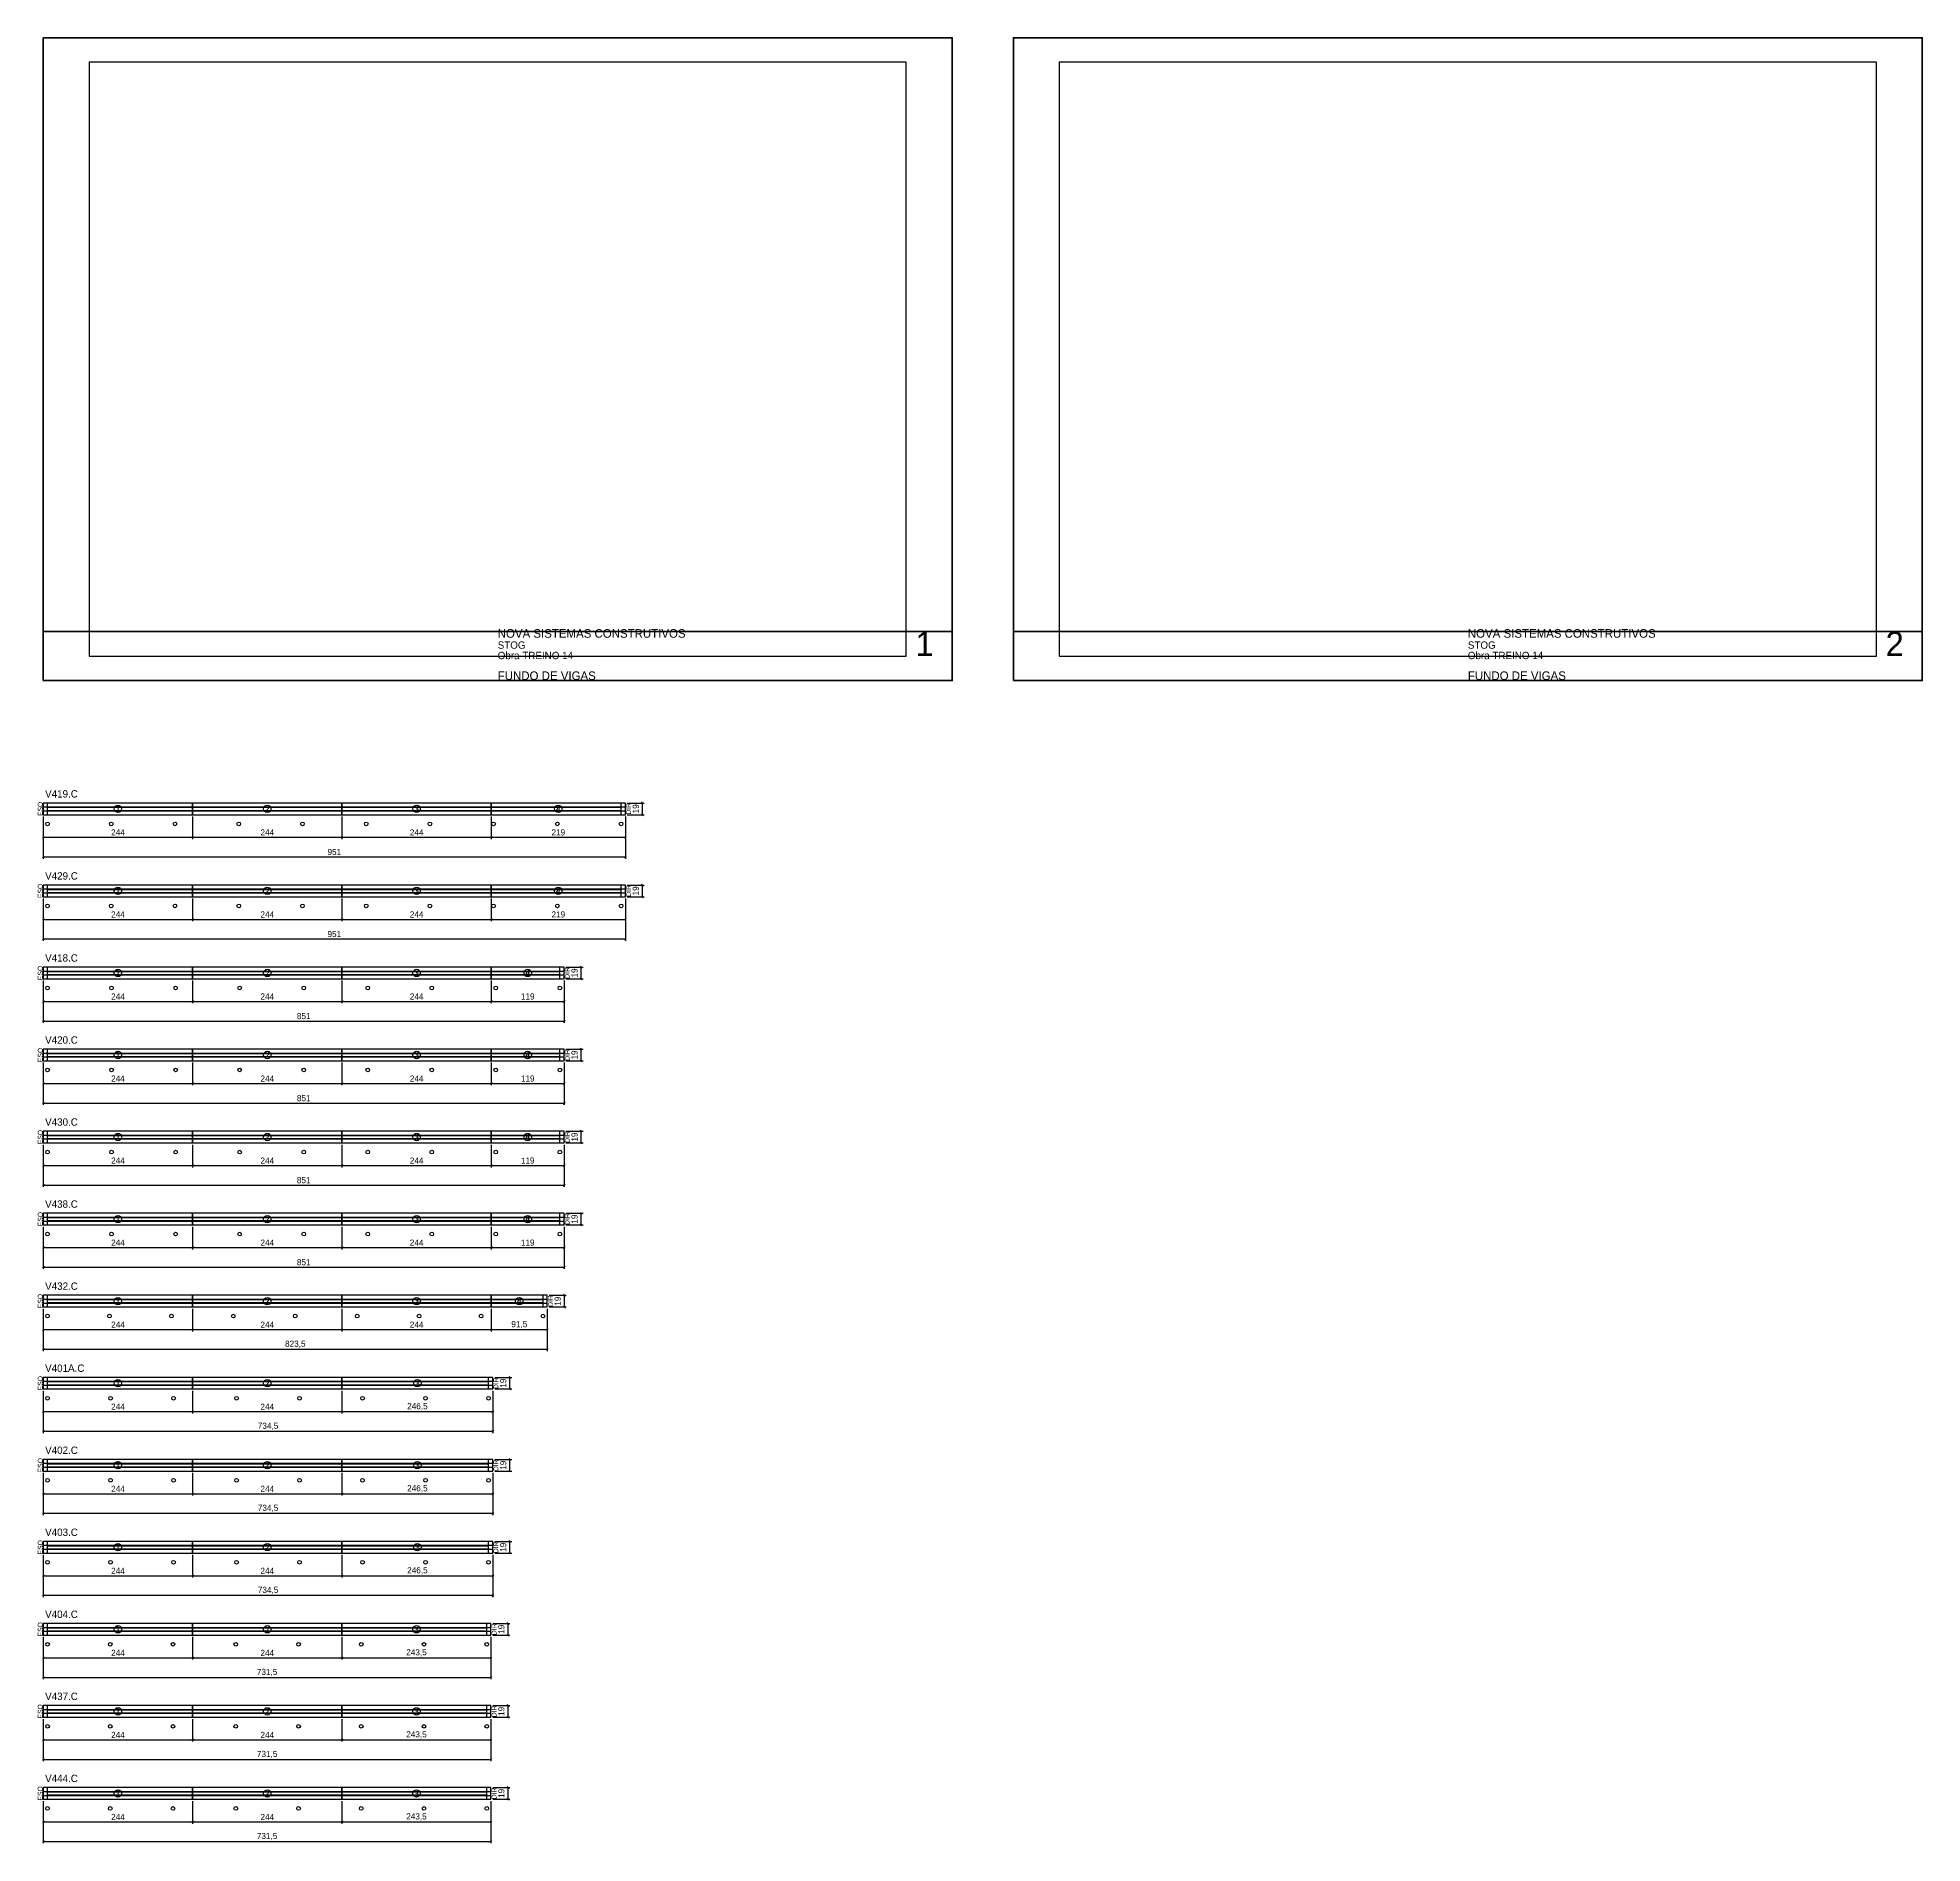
# Model space of a CAD drawing. Extents: x -10500 to 3070, y -4637 to 1250.
# Drawn here: x -9 to 3070, y -1699 to 1250 of the extents above; entities that cross this region are included whole.
import ezdxf
from ezdxf.enums import TextEntityAlignment as Align

# ---------------------------------------------------------------- set-up
doc = ezdxf.new("R2010")
doc.units = 0
for name, color, linetype in [('5', 5, 'Continuous'), ('CARIMBO', 255, 'Continuous'), ('COTA', 241, 'Continuous'), ('Escoras', 224, 'Continuous'), ('Folhas', 255, 'Continuous'), ('NOMENCLATURA', 7, 'Continuous'), ('Painéis', 200, 'Continuous'), ('SARR_2.2x7', 40, 'Continuous'), ('SARR_EDITAR', 141, 'Continuous')]:
    doc.layers.add(name, color=color, linetype=linetype)
doc.dimstyles.new('PAINEL', dxfattribs={"dimtxt": 10, "dimasz": 3, "dimexe": 3, "dimexo": 3, "dimgap": 3, "dimtad": 1, "dimblk": 'OBLIQUE', "dimblk1": 'OBLIQUE', "dimcen": 2.5, "dimclrd": 4, "dimclre": 4, "dimclrt": 240, "dimazin": 3, "dimtfac": 1, "dimtmove": 0, "dimatfit": 3})

# ---------------------------------------------------------------- blocks, each defined once
blk = doc.blocks.new('nf1')
blk.add_circle((0, 0), 6)
blk.add_text('1', height=7).set_placement((0, 0), align=Align.MIDDLE_CENTER)
blk = doc.blocks.new('nf2')
blk.add_circle((0, 0), 6)
blk.add_text('2', height=7).set_placement((0, 0), align=Align.MIDDLE_CENTER)
blk = doc.blocks.new('nf3')
blk.add_circle((0, 0), 6)
blk.add_text('3', height=7).set_placement((0, 0), align=Align.MIDDLE_CENTER)
blk = doc.blocks.new('nf4')
blk.add_circle((0, 0), 6)
blk.add_text('4', height=7).set_placement((0, 0), align=Align.MIDDLE_CENTER)
blk = doc.blocks.new('_OBLIQUE')
at = {"color": 0, "linetype": 'BYBLOCK'}
blk.add_line((-0.5, -0.5), (0.5, 0.5), dxfattribs=at)

msp = doc.modelspace()

# ---------------------------------------------------------------- linework, layer by layer
at = {"layer": 'CARIMBO', "lineweight": 35}
for p, q in [((0, 280), (1485, 280)), ((1585, 280), (3070, 280))]:
    msp.add_line(p, q, dxfattribs=at)
at = {"layer": 'Escoras'}
for centre in [(7, -34), (111.111, -34), (215.222, -34), (319.333, -34), (423.444, -34), (527.556, -34), (631.667, -34), (735.778, -34), (839.889, -34), (944, -34), (7, -168), (111.111, -168), (215.222, -168), (319.333, -168), (423.444, -168), (527.556, -168), (631.667, -168), (735.778, -168), (839.889, -168), (944, -168), (7, -302), (111.625, -302), (216.25, -302), (320.875, -302), (425.5, -302), (530.125, -302), (634.75, -302), (739.375, -302), (844, -302), (7, -436), (111.625, -436), (216.25, -436), (320.875, -436), (425.5, -436), (530.125, -436), (634.75, -436), (739.375, -436), (844, -436), (7, -570), (111.625, -570), (216.25, -570), (320.875, -570), (425.5, -570), (530.125, -570), (634.75, -570), (739.375, -570), (844, -570), (7, -704), (111.625, -704), (216.25, -704), (320.875, -704), (425.5, -704), (530.125, -704), (634.75, -704), (739.375, -704), (844, -704), (7, -838), (108.188, -838), (209.375, -838), (310.562, -838), (411.75, -838), (512.938, -838), (614.125, -838), (715.312, -838), (816.5, -838), (7, -972), (109.929, -972), (212.857, -972), (315.786, -972), (418.714, -972), (521.643, -972), (624.571, -972), (727.5, -972), (7, -1106), (109.929, -1106), (212.857, -1106), (315.786, -1106), (418.714, -1106), (521.643, -1106), (624.571, -1106), (727.5, -1106), (7, -1240), (109.929, -1240), (212.857, -1240), (315.786, -1240), (418.714, -1240), (521.643, -1240), (624.571, -1240), (727.5, -1240), (7, -1374), (109.5, -1374), (212, -1374), (314.5, -1374), (417, -1374), (519.5, -1374), (622, -1374), (724.5, -1374), (7, -1508), (109.5, -1508), (212, -1508), (314.5, -1508), (417, -1508), (519.5, -1508), (622, -1508), (724.5, -1508), (7, -1642), (109.5, -1642), (212, -1642), (314.5, -1642), (417, -1642), (519.5, -1642), (622, -1642), (724.5, -1642)]:
    msp.add_circle(centre, 3, dxfattribs=at)
at = {"layer": 'Folhas', "lineweight": 50}
for points in [[(0, 200), (1485, 200), (1485, 1250), (0, 1250)], [(1585, 200), (3070, 200), (3070, 1250), (1585, 1250)]]:
    msp.add_lwpolyline(points, close=True, dxfattribs=at)
at = {"layer": 'Folhas', "lineweight": 25}
for points in [[(75, 240), (1410, 240), (1410, 1210), (75, 1210)], [(1660, 240), (2995, 240), (2995, 1210), (1660, 1210)]]:
    msp.add_lwpolyline(points, close=True, dxfattribs=at)
at = {"layer": 'Painéis'}
for p, q in [((244, -19), (244, 0)), ((488, -19), (488, 0)), ((732, -19), (732, 0)), ((0, -6.333), (244, -6.333)), ((0, -12.667), (244, -12.667)), ((244, -6.333), (488, -6.333)), ((244, -12.667), (488, -12.667)), ((488, -6.333), (732, -6.333)), ((488, -12.667), (732, -12.667)), ((732, -6.333), (951, -6.333)), ((732, -12.667), (951, -12.667)), ((0, -140.333), (244, -140.333)), ((0, -146.667), (244, -146.667)), ((244, -153), (244, -134)), ((244, -140.333), (488, -140.333)), ((244, -146.667), (488, -146.667)), ((488, -153), (488, -134)), ((488, -140.333), (732, -140.333)), ((488, -146.667), (732, -146.667)), ((732, -153), (732, -134)), ((732, -140.333), (951, -140.333)), ((732, -146.667), (951, -146.667)), ((0, -274.333), (244, -274.333)), ((244, -287), (244, -268)), ((244, -274.333), (488, -274.333)), ((488, -287), (488, -268)), ((488, -274.333), (732, -274.333)), ((732, -287), (732, -268)), ((732, -274.333), (851, -274.333)), ((0, -280.667), (244, -280.667)), ((244, -280.667), (488, -280.667)), ((488, -280.667), (732, -280.667)), ((732, -280.667), (851, -280.667)), ((0, -408.333), (244, -408.333)), ((0, -414.667), (244, -414.667)), ((244, -421), (244, -402)), ((244, -408.333), (488, -408.333)), ((244, -414.667), (488, -414.667)), ((488, -421), (488, -402)), ((488, -408.333), (732, -408.333)), ((488, -414.667), (732, -414.667)), ((732, -421), (732, -402)), ((732, -408.333), (851, -408.333)), ((732, -414.667), (851, -414.667)), ((0, -542.333), (244, -542.333)), ((0, -548.667), (244, -548.667)), ((244, -555), (244, -536)), ((244, -542.333), (488, -542.333)), ((244, -548.667), (488, -548.667)), ((488, -555), (488, -536)), ((488, -542.333), (732, -542.333)), ((488, -548.667), (732, -548.667)), ((732, -555), (732, -536)), ((732, -542.333), (851, -542.333)), ((732, -548.667), (851, -548.667)), ((0, -676.333), (244, -676.333)), ((244, -689), (244, -670)), ((244, -676.333), (488, -676.333)), ((488, -689), (488, -670)), ((488, -676.333), (732, -676.333)), ((732, -689), (732, -670)), ((732, -676.333), (851, -676.333)), ((0, -682.667), (244, -682.667)), ((244, -682.667), (488, -682.667)), ((488, -682.667), (732, -682.667)), ((732, -682.667), (851, -682.667)), ((0, -810.333), (244, -810.333)), ((0, -816.667), (244, -816.667)), ((244, -823), (244, -804)), ((244, -810.333), (488, -810.333)), ((244, -816.667), (488, -816.667)), ((488, -823), (488, -804)), ((488, -810.333), (732, -810.333)), ((488, -816.667), (732, -816.667)), ((732, -823), (732, -804)), ((732, -810.333), (823.5, -810.333)), ((732, -816.667), (823.5, -816.667)), ((0, -944.333), (244, -944.333)), ((0, -950.667), (244, -950.667)), ((244, -957), (244, -938)), ((244, -944.333), (488, -944.333)), ((244, -950.667), (488, -950.667)), ((488, -957), (488, -938)), ((488, -944.333), (734.5, -944.333)), ((488, -950.667), (734.5, -950.667)), ((244, -1091), (244, -1072)), ((488, -1091), (488, -1072)), ((0, -1078.333), (244, -1078.333)), ((0, -1084.667), (244, -1084.667)), ((244, -1078.333), (488, -1078.333)), ((244, -1084.667), (488, -1084.667)), ((488, -1078.333), (734.5, -1078.333)), ((488, -1084.667), (734.5, -1084.667)), ((0, -1212.333), (244, -1212.333)), ((0, -1218.667), (244, -1218.667)), ((244, -1225), (244, -1206)), ((244, -1212.333), (488, -1212.333)), ((244, -1218.667), (488, -1218.667)), ((488, -1225), (488, -1206)), ((488, -1212.333), (734.5, -1212.333)), ((488, -1218.667), (734.5, -1218.667)), ((0, -1346.333), (244, -1346.333)), ((0, -1352.667), (244, -1352.667)), ((244, -1359), (244, -1340)), ((244, -1346.333), (488, -1346.333)), ((244, -1352.667), (488, -1352.667)), ((488, -1359), (488, -1340)), ((488, -1346.333), (731.5, -1346.333)), ((488, -1352.667), (731.5, -1352.667)), ((244, -1493), (244, -1474)), ((488, -1493), (488, -1474)), ((0, -1480.333), (244, -1480.333)), ((0, -1486.667), (244, -1486.667)), ((244, -1480.333), (488, -1480.333)), ((244, -1486.667), (488, -1486.667)), ((488, -1480.333), (731.5, -1480.333)), ((488, -1486.667), (731.5, -1486.667)), ((0, -1614.333), (244, -1614.333)), ((0, -1620.667), (244, -1620.667)), ((244, -1627), (244, -1608)), ((244, -1614.333), (488, -1614.333)), ((244, -1620.667), (488, -1620.667)), ((488, -1627), (488, -1608)), ((488, -1614.333), (731.5, -1614.333)), ((488, -1620.667), (731.5, -1620.667))]:
    msp.add_line(p, q, dxfattribs=at)
for points in [[(0, -19), (244, -19), (244, 0), (0, 0)], [(244, -19), (488, -19), (488, 0), (244, 0)], [(488, -19), (732, -19), (732, 0), (488, 0)], [(732, -19), (951, -19), (951, 0), (732, 0)], [(0, -153), (244, -153), (244, -134), (0, -134)], [(244, -153), (488, -153), (488, -134), (244, -134)], [(488, -153), (732, -153), (732, -134), (488, -134)], [(732, -153), (951, -153), (951, -134), (732, -134)], [(0, -287), (244, -287), (244, -268), (0, -268)], [(244, -287), (488, -287), (488, -268), (244, -268)], [(488, -287), (732, -287), (732, -268), (488, -268)], [(732, -287), (851, -287), (851, -268), (732, -268)], [(0, -421), (244, -421), (244, -402), (0, -402)], [(244, -421), (488, -421), (488, -402), (244, -402)], [(488, -421), (732, -421), (732, -402), (488, -402)], [(732, -421), (851, -421), (851, -402), (732, -402)], [(0, -555), (244, -555), (244, -536), (0, -536)], [(244, -555), (488, -555), (488, -536), (244, -536)], [(488, -555), (732, -555), (732, -536), (488, -536)], [(732, -555), (851, -555), (851, -536), (732, -536)], [(0, -689), (244, -689), (244, -670), (0, -670)], [(244, -689), (488, -689), (488, -670), (244, -670)], [(488, -689), (732, -689), (732, -670), (488, -670)], [(732, -689), (851, -689), (851, -670), (732, -670)], [(0, -823), (244, -823), (244, -804), (0, -804)], [(244, -823), (488, -823), (488, -804), (244, -804)], [(488, -823), (732, -823), (732, -804), (488, -804)], [(732, -823), (823.5, -823), (823.5, -804), (732, -804)], [(0, -957), (244, -957), (244, -938), (0, -938)], [(244, -957), (488, -957), (488, -938), (244, -938)], [(488, -957), (734.5, -957), (734.5, -938), (488, -938)], [(0, -1091), (244, -1091), (244, -1072), (0, -1072)], [(244, -1091), (488, -1091), (488, -1072), (244, -1072)], [(488, -1091), (734.5, -1091), (734.5, -1072), (488, -1072)], [(0, -1225), (244, -1225), (244, -1206), (0, -1206)], [(244, -1225), (488, -1225), (488, -1206), (244, -1206)], [(488, -1225), (734.5, -1225), (734.5, -1206), (488, -1206)], [(0, -1359), (244, -1359), (244, -1340), (0, -1340)], [(244, -1359), (488, -1359), (488, -1340), (244, -1340)], [(488, -1359), (731.5, -1359), (731.5, -1340), (488, -1340)], [(0, -1493), (244, -1493), (244, -1474), (0, -1474)], [(244, -1493), (488, -1493), (488, -1474), (244, -1474)], [(488, -1493), (731.5, -1493), (731.5, -1474), (488, -1474)], [(0, -1627), (244, -1627), (244, -1608), (0, -1608)], [(244, -1627), (488, -1627), (488, -1608), (244, -1608)], [(488, -1627), (731.5, -1627), (731.5, -1608), (488, -1608)]]:
    msp.add_lwpolyline(points, close=True, dxfattribs=at)
at = {"layer": 'SARR_2.2x7'}
for p, q in [((7, -19), (7, 0)), ((944, -19), (944, 0)), ((7, -7), (244, -7)), ((7, -12), (244, -12)), ((244, -7), (488, -7)), ((244, -12), (488, -12)), ((488, -7), (732, -7)), ((488, -12), (732, -12)), ((732, -7), (944, -7)), ((732, -12), (944, -12)), ((7, -153), (7, -134)), ((7, -141), (244, -141)), ((7, -146), (244, -146)), ((244, -141), (488, -141)), ((244, -146), (488, -146)), ((488, -141), (732, -141)), ((488, -146), (732, -146)), ((732, -141), (944, -141)), ((732, -146), (944, -146)), ((944, -153), (944, -134)), ((7, -287), (7, -268)), ((7, -275), (244, -275)), ((244, -275), (488, -275)), ((488, -275), (732, -275)), ((732, -275), (844, -275)), ((844, -287), (844, -268)), ((7, -280), (244, -280)), ((244, -280), (488, -280)), ((488, -280), (732, -280)), ((732, -280), (844, -280)), ((7, -421), (7, -402)), ((7, -409), (244, -409)), ((7, -414), (244, -414)), ((244, -409), (488, -409)), ((244, -414), (488, -414)), ((488, -409), (732, -409)), ((488, -414), (732, -414)), ((732, -409), (844, -409)), ((732, -414), (844, -414)), ((844, -421), (844, -402)), ((7, -555), (7, -536)), ((7, -543), (244, -543)), ((7, -548), (244, -548)), ((244, -543), (488, -543)), ((244, -548), (488, -548)), ((488, -543), (732, -543)), ((488, -548), (732, -548)), ((732, -543), (844, -543)), ((732, -548), (844, -548)), ((844, -555), (844, -536)), ((7, -689), (7, -670)), ((7, -677), (244, -677)), ((244, -677), (488, -677)), ((488, -677), (732, -677)), ((732, -677), (844, -677)), ((844, -689), (844, -670)), ((7, -682), (244, -682)), ((244, -682), (488, -682)), ((488, -682), (732, -682)), ((732, -682), (844, -682)), ((7, -823), (7, -804)), ((7, -811), (244, -811)), ((7, -816), (244, -816)), ((244, -811), (488, -811)), ((244, -816), (488, -816)), ((488, -811), (732, -811)), ((488, -816), (732, -816)), ((732, -811), (816.5, -811)), ((732, -816), (816.5, -816)), ((816.5, -823), (816.5, -804)), ((7, -957), (7, -938)), ((7, -945), (244, -945)), ((7, -950), (244, -950)), ((244, -945), (488, -945)), ((244, -950), (488, -950)), ((488, -945), (727.5, -945)), ((488, -950), (727.5, -950)), ((727.5, -957), (727.5, -938)), ((7, -1091), (7, -1072)), ((727.5, -1091), (727.5, -1072)), ((7, -1079), (244, -1079)), ((7, -1084), (244, -1084)), ((244, -1079), (488, -1079)), ((244, -1084), (488, -1084)), ((488, -1079), (727.5, -1079)), ((488, -1084), (727.5, -1084)), ((7, -1225), (7, -1206)), ((7, -1213), (244, -1213)), ((7, -1218), (244, -1218)), ((244, -1213), (488, -1213)), ((244, -1218), (488, -1218)), ((488, -1213), (727.5, -1213)), ((488, -1218), (727.5, -1218)), ((727.5, -1225), (727.5, -1206)), ((7, -1359), (7, -1340)), ((7, -1347), (244, -1347)), ((7, -1352), (244, -1352)), ((244, -1347), (488, -1347)), ((244, -1352), (488, -1352)), ((488, -1347), (724.5, -1347)), ((488, -1352), (724.5, -1352)), ((724.5, -1359), (724.5, -1340)), ((7, -1493), (7, -1474)), ((724.5, -1493), (724.5, -1474)), ((7, -1481), (244, -1481)), ((7, -1486), (244, -1486)), ((244, -1481), (488, -1481)), ((244, -1486), (488, -1486)), ((488, -1481), (724.5, -1481)), ((488, -1486), (724.5, -1486)), ((7, -1627), (7, -1608)), ((7, -1615), (244, -1615)), ((7, -1620), (244, -1620)), ((244, -1615), (488, -1615)), ((244, -1620), (488, -1620)), ((488, -1615), (724.5, -1615)), ((488, -1620), (724.5, -1620)), ((724.5, -1627), (724.5, -1608))]:
    msp.add_line(p, q, dxfattribs=at)
at = {"layer": 'SARR_EDITAR'}
for p, q in [((0, -19), (0, 0)), ((951, -19), (951, 0)), ((0, -153), (0, -134)), ((951, -153), (951, -134)), ((0, -287), (0, -268)), ((851, -287), (851, -268)), ((0, -421), (0, -402)), ((851, -421), (851, -402)), ((0, -555), (0, -536)), ((851, -555), (851, -536)), ((0, -689), (0, -670)), ((851, -689), (851, -670)), ((0, -823), (0, -804)), ((823.5, -823), (823.5, -804)), ((0, -957), (0, -938)), ((734.5, -957), (734.5, -938)), ((0, -1091), (0, -1072)), ((734.5, -1091), (734.5, -1072)), ((0, -1225), (0, -1206)), ((734.5, -1225), (734.5, -1206)), ((0, -1359), (0, -1340)), ((731.5, -1359), (731.5, -1340)), ((0, -1493), (0, -1474)), ((731.5, -1493), (731.5, -1474)), ((0, -1627), (0, -1608)), ((731.5, -1627), (731.5, -1608))]:
    msp.add_line(p, q, dxfattribs=at)

# ---------------------------------------------------------------- block references
at = {"layer": 'COTA'}
for name, p in [('nf1', (122, -9.5)), ('nf2', (366, -9.5)), ('nf3', (610, -9.5)), ('nf4', (841.5, -9.5)), ('nf1', (122, -143.5)), ('nf2', (366, -143.5)), ('nf3', (610, -143.5)), ('nf4', (841.5, -143.5)), ('nf1', (122, -277.5)), ('nf2', (366, -277.5)), ('nf3', (610, -277.5)), ('nf4', (791.5, -277.5)), ('nf1', (122, -411.5)), ('nf2', (366, -411.5)), ('nf3', (610, -411.5)), ('nf4', (791.5, -411.5)), ('nf1', (122, -545.5)), ('nf2', (366, -545.5)), ('nf3', (610, -545.5)), ('nf4', (791.5, -545.5)), ('nf1', (122, -679.5)), ('nf2', (366, -679.5)), ('nf3', (610, -679.5)), ('nf4', (791.5, -679.5)), ('nf1', (122, -813.5)), ('nf2', (366, -813.5)), ('nf3', (610, -813.5)), ('nf4', (777.75, -813.5)), ('nf1', (122, -947.5)), ('nf2', (366, -947.5)), ('nf3', (611.25, -947.5)), ('nf1', (122, -1081.5)), ('nf2', (366, -1081.5)), ('nf3', (611.25, -1081.5)), ('nf1', (122, -1215.5)), ('nf2', (366, -1215.5)), ('nf3', (611.25, -1215.5)), ('nf1', (122, -1349.5)), ('nf2', (366, -1349.5)), ('nf3', (609.75, -1349.5)), ('nf1', (122, -1483.5)), ('nf2', (366, -1483.5)), ('nf3', (609.75, -1483.5)), ('nf1', (122, -1617.5)), ('nf2', (366, -1617.5)), ('nf3', (609.75, -1617.5))]:
    msp.add_blockref(name, p, dxfattribs=at)

# ---------------------------------------------------------------- texts
at = {"layer": '5'}
for s, p in [('ESQ', (-5, -9.5)), ('DIR', (956, -9.5)), ('ESQ', (-5, -143.5)), ('DIR', (956, -143.5)), ('ESQ', (-5, -277.5)), ('DIR', (856, -277.5)), ('ESQ', (-5, -411.5)), ('DIR', (856, -411.5)), ('ESQ', (-5, -545.5)), ('DIR', (856, -545.5)), ('ESQ', (-5, -679.5)), ('DIR', (856, -679.5)), ('ESQ', (-5, -813.5)), ('DIR', (828.5, -813.5)), ('ESQ', (-5, -947.5)), ('DIR', (739.5, -947.5)), ('ESQ', (-5, -1081.5)), ('DIR', (739.5, -1081.5)), ('ESQ', (-5, -1215.5)), ('DIR', (739.5, -1215.5)), ('ESQ', (-5, -1349.5)), ('DIR', (736.5, -1349.5)), ('ESQ', (-5, -1483.5)), ('DIR', (736.5, -1483.5)), ('ESQ', (-5, -1617.5)), ('DIR', (736.5, -1617.5))]:
    msp.add_text(s, height=8, rotation=90, dxfattribs=at).set_placement(p, align=Align.MIDDLE_CENTER)
for s, p in [('1', (122, -9.5)), ('2', (366, -9.5)), ('3', (610, -9.5)), ('4', (841.5, -9.5)), ('1', (122, -143.5)), ('2', (366, -143.5)), ('3', (610, -143.5)), ('4', (841.5, -143.5)), ('1', (122, -277.5)), ('2', (366, -277.5)), ('3', (610, -277.5)), ('4', (791.5, -277.5)), ('1', (122, -411.5)), ('2', (366, -411.5)), ('3', (610, -411.5)), ('4', (791.5, -411.5)), ('1', (122, -545.5)), ('2', (366, -545.5)), ('3', (610, -545.5)), ('4', (791.5, -545.5)), ('1', (122, -679.5)), ('2', (366, -679.5)), ('3', (610, -679.5)), ('4', (791.5, -679.5)), ('1', (122, -813.5)), ('2', (366, -813.5)), ('3', (610, -813.5)), ('4', (777.75, -813.5)), ('1', (122, -947.5)), ('2', (366, -947.5)), ('3', (611.25, -947.5)), ('1', (122, -1081.5)), ('2', (366, -1081.5)), ('3', (611.25, -1081.5)), ('1', (122, -1215.5)), ('2', (366, -1215.5)), ('3', (611.25, -1215.5)), ('1', (122, -1349.5)), ('2', (366, -1349.5)), ('3', (609.75, -1349.5)), ('1', (122, -1483.5)), ('2', (366, -1483.5)), ('3', (609.75, -1483.5)), ('1', (122, -1617.5)), ('2', (366, -1617.5)), ('3', (609.75, -1617.5))]:
    msp.add_text(s, height=12, dxfattribs=at).set_placement(p, align=Align.MIDDLE_CENTER)
at = {"layer": 'CARIMBO'}
for s, height, p in [('NOVA SISTEMAS CONSTRUTIVOS', 14, (742.5, 270)), ('1', 40, (1425, 240)), ('NOVA SISTEMAS CONSTRUTIVOS', 14, (2327.5, 270)), ('2', 40, (3010, 240)), ('STOG', 12, (742.5, 252)), ('Obra TREINO 14', 12, (742.5, 235)), ('STOG', 12, (2327.5, 252)), ('Obra TREINO 14', 12, (2327.5, 235)), ('FUNDO DE VIGAS', 14, (742.5, 201)), ('FUNDO DE VIGAS', 14, (2327.5, 201))]:
    msp.add_text(s, height=height, dxfattribs=at).set_placement(p)
at = {"layer": 'NOMENCLATURA'}
for s, p in [('V419.C', (3, 9)), ('V429.C', (3, -125)), ('V418.C', (3, -259)), ('V420.C', (3, -393)), ('V430.C', (3, -527)), ('V438.C', (3, -661)), ('V432.C', (3, -795)), ('V401A.C', (3, -929)), ('V402.C', (3, -1063)), ('V403.C', (3, -1197)), ('V404.C', (3, -1331)), ('V437.C', (3, -1465)), ('V444.C', (3, -1599))]:
    msp.add_text(s, height=12, dxfattribs=at).set_placement(p)

# ---------------------------------------------------------------- dimensions: what is measured, and where the dimension line sits
at = {"layer": 'COTA'}
for base, p1, p2 in [((979, -19), (951, -19), (951, 0)), ((979, -153), (951, -153), (951, -134)), ((879, -287), (851, -287), (851, -268)), ((879, -421), (851, -421), (851, -402)), ((879, -555), (851, -555), (851, -536)), ((879, -689), (851, -689), (851, -670)), ((851.5, -823), (823.5, -823), (823.5, -804)), ((762.5, -957), (734.5, -957), (734.5, -938)), ((762.5, -1091), (734.5, -1091), (734.5, -1072)), ((762.5, -1225), (734.5, -1225), (734.5, -1206)), ((759.5, -1359), (731.5, -1359), (731.5, -1340)), ((759.5, -1493), (731.5, -1493), (731.5, -1474)), ((759.5, -1627), (731.5, -1627), (731.5, -1608))]:
    msp.add_linear_dim(base=base, p1=p1, p2=p2, angle=90, dimstyle='PAINEL', dxfattribs=at).render()
for base, p1, p2 in [((0, -56), (0, -19), (244, -19)), ((0, -88), (0, -19), (951, -19)), ((244, -56), (244, -19), (488, -19)), ((488, -56), (488, -19), (732, -19)), ((732, -56), (732, -19), (951, -19)), ((0, -190), (0, -153), (244, -153)), ((0, -222), (0, -153), (951, -153)), ((244, -190), (244, -153), (488, -153)), ((488, -190), (488, -153), (732, -153)), ((732, -190), (732, -153), (951, -153)), ((0, -324), (0, -287), (244, -287)), ((0, -356), (0, -287), (851, -287)), ((244, -324), (244, -287), (488, -287)), ((488, -324), (488, -287), (732, -287)), ((732, -324), (732, -287), (851, -287)), ((0, -458), (0, -421), (244, -421)), ((0, -490), (0, -421), (851, -421)), ((244, -458), (244, -421), (488, -421)), ((488, -458), (488, -421), (732, -421)), ((732, -458), (732, -421), (851, -421)), ((0, -592), (0, -555), (244, -555)), ((0, -624), (0, -555), (851, -555)), ((244, -592), (244, -555), (488, -555)), ((488, -592), (488, -555), (732, -555)), ((732, -592), (732, -555), (851, -555)), ((0, -726), (0, -689), (244, -689)), ((0, -758), (0, -689), (851, -689)), ((244, -726), (244, -689), (488, -689)), ((488, -726), (488, -689), (732, -689)), ((732, -726), (732, -689), (851, -689)), ((0, -860), (0, -823), (244, -823)), ((0, -892), (0, -823), (823.5, -823)), ((244, -860), (244, -823), (488, -823)), ((488, -860), (488, -823), (732, -823)), ((732, -860), (732, -823), (823.5, -823)), ((0, -994), (0, -957), (244, -957)), ((0, -1026), (0, -957), (734.5, -957)), ((244, -994), (244, -957), (488, -957)), ((488, -994), (488, -957), (734.5, -957)), ((0, -1128), (0, -1091), (244, -1091)), ((0, -1160), (0, -1091), (734.5, -1091)), ((244, -1128), (244, -1091), (488, -1091)), ((488, -1128), (488, -1091), (734.5, -1091)), ((0, -1262), (0, -1225), (244, -1225)), ((0, -1294), (0, -1225), (734.5, -1225)), ((244, -1262), (244, -1225), (488, -1225)), ((488, -1262), (488, -1225), (734.5, -1225)), ((0, -1396), (0, -1359), (244, -1359)), ((0, -1428), (0, -1359), (731.5, -1359)), ((244, -1396), (244, -1359), (488, -1359)), ((488, -1396), (488, -1359), (731.5, -1359)), ((0, -1530), (0, -1493), (244, -1493)), ((0, -1562), (0, -1493), (731.5, -1493)), ((244, -1530), (244, -1493), (488, -1493)), ((488, -1530), (488, -1493), (731.5, -1493)), ((0, -1664), (0, -1627), (244, -1627)), ((0, -1696), (0, -1627), (731.5, -1627)), ((244, -1664), (244, -1627), (488, -1627)), ((488, -1664), (488, -1627), (731.5, -1627))]:
    msp.add_linear_dim(base=base, p1=p1, p2=p2, dimstyle='PAINEL', dxfattribs=at).render()

doc.saveas('drawing.dxf')
